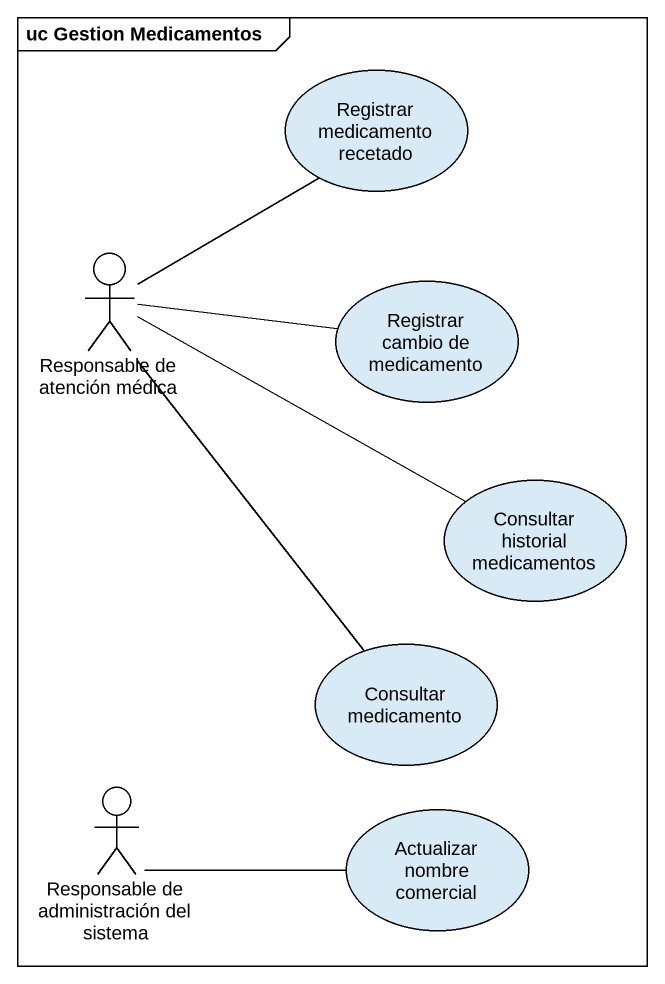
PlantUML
@startuml
mainframe uc Gestion Medicamentos
usecase "Registrar medicamento recetado" as Registrar_medicamento
actor "Responsable de atención médica" as Responsable_de_atención
usecase "Registrar cambio de medicamento" as Registrar_cambio_de
usecase "Consultar historial medicamentos" as Consultar_historial
usecase "Consultar medicamento" as Consultar_medicamento
actor "Responsable de administración del sistema" as Responsable_de
usecase "Actualizar nombre comercial" as Actualizar_nombre_comercial
Responsable_de_atención -up- Registrar_medicamento
Responsable_de_atención -right- Registrar_cambio_de
Consultar_historial -left- Responsable_de_atención
Consultar_medicamento -up- Responsable_de_atención
Responsable_de -right- Actualizar_nombre_comercial
@enduml
